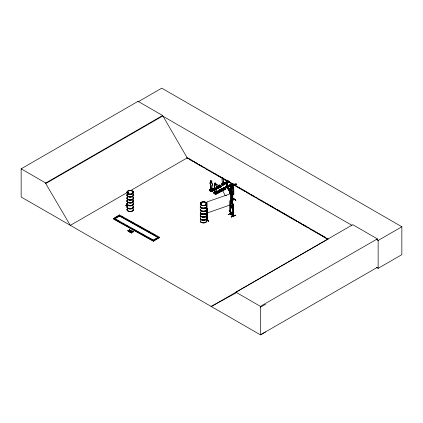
<?xml version="1.0" encoding="UTF-8"?>
<svg xmlns="http://www.w3.org/2000/svg" width="423" height="423" viewBox="0 0 423 423"><rect width="100%" height="100%" fill="white"/><g stroke="black" fill="none" stroke-linecap="round" stroke-linejoin="round"><path stroke-width="0.63" d="M210.702 189.99L210.321 184.333A1.708 0.941 62.2 0 1 210.559 182.287L210.638 180.743A0.851 0.471 62.2 0 1 211.209 180.41A0.851 0.471 62.2 0 1 211.786 181.472L211.706 183.016A1.708 0.941 62.2 0 1 211.944 185.359L211.706 190.583C208.354 189.673 212.388 189.774 210.268 189.694M211.786 181.472L211.786 182.974A1.708 0.941 62.2 0 1 212.023 185.322L211.786 190.546L210.199 189.488C209.644 191.598 211.717 190.9 210.469 189.652M215 192.518L214.71 192.47L214.519 186.955A1.708 0.941 62.2 0 1 214.757 184.914L214.757 183.408A0.851 0.471 62.2 0 1 215.333 183.074A0.851 0.471 62.2 0 1 215.91 184.137L215.91 185.644A1.708 0.941 62.2 0 1 216.148 187.986L215.91 193.211L214.662 192.687M214.757 183.408L214.836 183.365A0.851 0.471 62.2 0 1 215.413 183.032A0.851 0.471 62.2 0 1 215.989 184.095L215.989 185.602A1.708 0.941 62.2 0 1 216.227 187.944L215.989 193.168C212.23 191.476 216.597 192.195 214.503 192.439M223.08 184.491L223.238 181.007A1.137 0.629 62.2 0 0 223.08 179.442L223.133 178.411A0.571 0.312 62.2 0 0 222.747 177.702A0.571 0.312 62.2 0 0 222.366 177.924L222.313 178.955A1.137 0.629 62.2 0 0 222.154 180.32L222.313 184.005L223.518 184.777L223.429 184.238L222.736 184.988L221.763 184.375L221.673 183.931L222.366 183.566L222.424 184.793L222.429 183.852L222.704 183.92M223.133 184.46L223.238 181.007M227.278 187.114L227.437 183.63A1.137 0.629 62.2 0 0 227.278 182.064L227.331 181.033A0.571 0.312 62.2 0 0 226.95 180.325A0.571 0.312 62.2 0 0 226.564 180.547L226.511 181.583A1.137 0.629 62.2 0 0 226.353 182.942L226.522 186.67L227.717 187.405L227.717 186.918L226.934 187.23L226.934 187.616L233.549 184.09M227.331 187.088L227.437 183.63M232.142 186.903L231.852 187.458L230.868 187.029L230.757 189.218L231.148 189.441L232.846 187.812L231.867 187.378A4.082 2.575 -60.7 0 1 232.116 186.908A4.769 3.009 -60.7 0 1 236.357 184.079L236.758 184.185L236.468 184.798L236.119 184.708A4.082 2.575 -60.7 0 0 232.259 187.601L231.867 187.378M231.148 189.441L231.265 187.246L230.868 187.029M200.661 204.135L200.65 203.812M205.938 203.77L206.244 203.516M206.075 203.749L205.821 203.675M206.234 203.696L206.075 203.637M215.154 192.026L215.18 192.407L215.259 192.079M210.622 189.716L210.448 190.07L210.48 189.647M210.702 189.901L210.411 189.879L210.395 184.291A1.708 0.941 62.2 0 1 210.638 182.25L210.638 180.743M211.146 189.589L210.744 189.869M211.146 189.758L211.051 189.483L210.966 189.805M214.916 192.587C214.128 192.116 215.185 192.957 215.09 192.179M214.683 192.306L214.921 192.523L214.868 192.232M222.107 183.942L222.546 183.931M210.892 189.467L211.035 189.753M222.223 183.931L222.482 183.82M226.479 186.485C225.919 187.051 227.204 185.85 226.612 186.717M226.68 186.548C225.956 186.966 227.177 186.125 226.675 186.654M232.814 194.078L230.286 192.317L233.596 194.702L230.26 192.587L227.489 187.653L230.588 192.814L229.927 191.741M230.551 192.788L230.286 191.936L230.064 192.105M233.443 194.802L232.846 193.739L232.756 200.93L232.407 201.073L232.333 194.083L232.793 193.903M233.189 193.983C233.084 193.739 231.651 193.618 232.375 194.062M232.724 200.909L232.084 200.867L232.412 201.047L232.396 193.708M232.787 200.904L232.396 200.676M207.222 219.912L207.513 219.674M207.556 219.384L207.238 219.521M230.049 211.389L230.577 211.32L230.212 211.489M230.049 211.796L230.487 211.643L230.006 211.786M232.761 208.936L233.089 207.873L232.787 209.015L232.111 208.47L232.142 201.575L231.196 200.856M127.365 192.782L127.794 192.486M128.206 192.666L128.069 192.983M132.912 192.254L132.88 192.016M133.002 192.058L132.949 192.127M210.971 189.721L211.146 189.604M215.175 192.349L215.228 192.053M226.881 186.559L226.559 186.485L226.902 186.464M233.3 192.444L233.655 191.36M230.836 185.274L230.514 185.517L230.789 190.784L233.327 192.507L233.697 191.339M233.353 194.406L233.464 187.447L233.755 187.653L233.819 194.554L230.932 192.539M233.649 194.596L233.771 193.501L233.454 193.306L233.348 194.432M232.026 185.131L233.856 184.164M229.795 191.889L230.482 192.803M208.169 221.224L208.412 220.917L208.169 221.234L206.403 219.516M228.14 214.572L232.285 212.838M232.296 212.658L228.166 214.63M129.052 231.698L129.422 230.561L130.966 230.593L129.422 230.794L129.052 231.698L128.761 231.534L129.475 229.504L129.766 229.906L129.47 230.604L130.966 230.593M131.4 233.057L131.77 231.92L133.314 231.719L131.77 232.153L131.4 233.057L131.109 232.655L131.41 231.947L129.893 232.185L131.41 231.947M128.761 231.534L129.475 229.504M129.893 232.185L131.458 231.984L131.828 230.863L132.119 231.259L131.823 231.957L133.314 231.952M131.458 231.984L131.828 230.863M129.47 230.604L129.766 229.673M131.109 232.888L131.41 232.179M131.823 231.957L132.119 231.027M230.339 200.581L233.914 198.863L230.519 200.708M230.62 213.959L230.614 206.757M233.068 216.158L233.089 215.487M233.279 216.068L233.29 204.949L233.015 204.732L232.883 215.979M125.731 205.488L127.349 204.795M227.505 187.304L227.627 186.866M231.455 187.236L231.746 186.686A4.769 3.009 -60.7 0 1 235.96 183.857L236.758 184.185M233.306 193.385L233.628 193.623M233.311 194.384L233.819 194.554M127.386 192.708L127.635 192.92M128.116 192.751L127.72 192.645M128.275 192.951L127.698 192.481M133.039 192.169L132.658 192.248M230.16 213.837L233.142 216.164L233.131 204.193M230.646 213.594L230.165 213.388L230.445 213.626M231.492 192.994L231.148 193.158L231.852 193.2L231.852 200.169L231.466 200.338L231.17 200.158L231.185 193.1L231.46 192.973M232.105 200.893L232.121 193.834L232.507 193.734M231.201 200.116L231.201 193.147M231.804 200.153L231.793 193.158L231.513 193.332L231.545 200.328M228.801 190.398L229.747 191.54L232.285 193.263L229.705 191.577L227.304 187.786L228.875 190.376M227.41 187.717C229.229 186.617 235.347 198.181 230.524 189.975M228.182 188.182L227.537 187.246L230.672 189.864L230.255 189.784L233.163 194.638M229.229 188.954L229.98 189.61L230.969 191.799L228.959 189.98L227.886 188.187L228.24 188.235M229.403 192.994L230.292 192.153L230.805 192.507L229.959 193.433L229.403 192.994L229.959 193.433M229.446 193.078L230.292 192.153M229.916 193.348L230.805 192.507M207.54 219.41L207.032 219.41L207.101 219.796M207.603 219.368L207.54 219.817L207.466 208.534L207.069 208.676L207.143 219.939L207.069 201.898L230.44 193.723L230.44 202.257M201.3 204.087L201.411 203.812L200.893 203.828M206.054 203.474L206.244 203.627M213.927 193.353L213.8 192.375C216.164 190.07 214.63 195.6 214.926 192.513M231.238 200.84L231.238 202.21L230.54 201.602L230.17 201.866L230.186 213.864M230.218 201.903L230.54 201.602M128 192.814L128.354 192.809M226.009 182.329L226.062 182.752L226.522 182.725M230.72 185.353L230.741 184.967L230.207 185.031M209.501 190.599L209.602 189.747L210.643 189.203L210.818 190.995M209.792 190.773L210.041 190.942M214.879 190.017L211.437 191.82L209.602 190.477L209.945 190.784M218.797 185.48C223.841 188.489 216.227 184.988 219.749 185.195M228.42 180.88L221.61 184.497M210.992 191.355L214.884 189.372L210.992 191.355L211.341 191.661M228.864 181.7L222.614 185.063M222.662 185.158L229.657 181.541M219.838 184.936L221.478 186.284M213.811 193.2L215.529 194.194C215.143 195.019 216.317 191.228 216.565 193.644M222.995 188.108C228.029 191.513 220.357 186.945 224.164 187.96M224.238 187.997L224.486 188.166M225.856 187.093L232.936 183.645M225.956 187.215L233.015 183.751M226.104 187.246L225.871 186.559L226.569 186.194M224.883 188.97L215.053 194.062L215.318 194.231L225.528 188.811M233.062 184.322L226.712 187.68L231.011 185.665M226.802 187.627L227.024 187.77L226.934 187.23M226.961 187.849L231.021 185.729M225.343 188.695L225.771 188.79L224.037 187.558M113.338 218.585L119.466 214.921L159.508 237.245L159.508 237.594L153.38 241.258L113.338 218.934L113.338 218.585L153.38 240.909L159.508 237.245M115.082 217.887L114.03 218.522L114.03 218.173L154.072 240.497L154.072 240.846L152.354 239.889M116.14 217.258L117.192 216.629M158.102 237.261L153.353 240.095L153.353 240.444L154.411 239.815M155.463 239.185L156.521 238.556M214.715 192.502L214.784 192.513M265.559 331.923L260.441 334.836L21.15 197.002L21.15 168.825L138.062 101.33L162.638 115.516L187.215 157.879L327.931 239.117L211.014 306.617M21.15 168.825L45.726 183.016L162.638 115.516M70.578 225.221L70.297 225.38L45.726 183.54L162.638 116.039L351.931 225.327M70.297 225.38L127.18 192.539M130.612 190.556L187.215 157.879M211.289 306.458L235.865 292.996L235.865 292.182L352.777 224.682L377.353 238.873L377.353 240.164M235.865 292.182L260.441 306.374L377.353 238.873M376.433 239.471L378.146 240.46L401.85 226.77L401.85 254.657L378.146 268.341L376.428 267.352M377.353 267.336L260.441 334.836L260.441 306.374M260.441 307.183L265.559 304.269M207.529 219.807L207.164 219.918M201.332 204.14L201.211 203.648M125.562 205.604L127.371 204.637M223.08 179.442L223.133 178.411M214.757 184.914L214.836 183.365M214.519 186.955L214.598 186.913A1.708 0.941 62.2 0 1 214.836 184.872M209.602 189.747L210.776 189.287M210.331 189.964L210.818 189.774L210.294 189.441L210.294 190.662M217.062 186.395C222.207 188.965 214.445 186.543 218.104 185.845L219.833 187.082L218.104 185.845M221.763 183.989L222.456 183.624M211.733 189.361L214.715 187.78M216.423 186.881L219.838 185.078L221.7 186.421M226.511 181.583L226.564 180.547M211.78 189.398L214.731 187.87M216.407 186.95L219.838 185.152M225.343 182.382C228.764 184.206 223.571 182.271 226.035 182.117M211.431 189.832L214.852 188.029M216.518 187.114L219.976 185.327L219.838 185.078M211.5 189.874L214.926 188.087M216.19 187.389L220.172 185.29M223.318 183.598L228.489 180.864M211.542 189.911L214.498 188.383M216.174 187.463L219.59 185.665M221.752 184.587L226.316 182.186M228.156 181.261L221.805 184.613L221.673 183.931M211.733 190.027L214.62 188.542M216.285 187.627L219.743 185.84M222.487 184.761L222.075 184.571L222.075 183.756L223.429 184.624L223.429 184.238M221.969 184.729L225.972 182.625M227.648 181.716L228.817 181.123M227.278 182.064L227.331 181.033M209.734 189.832L209.734 190.413L211.193 191.339L211.193 190.757L212.235 190.207L212.367 191.022M222.736 184.602L223.518 184.296M211.193 190.757L212.367 190.292M226.353 182.942L226.591 186.654M223.18 184.761L228.875 181.763M220.669 186.252L215.979 188.732L220.684 186.347M222.9 185.311L229.668 181.604M227.442 182.895L229.721 181.694L227.468 182.91M211.119 191.608L214.54 189.8M215.672 189.208L221.562 186.025M214.741 189.763L211.193 191.645L211.331 190.842M215.746 189.245L221.573 186.162M211.236 191.682L214.757 189.858M215.788 189.282L221.684 186.416L215.973 189.398M213.8 192.375L214.974 191.91M219.299 190.054C224.444 192.624 216.676 190.202 220.335 189.504L222.064 190.741M221.266 189.023C226.405 191.593 218.643 189.166 222.302 188.473L224.031 189.71L222.302 188.473M225.871 186.559L226.654 186.247M215.619 194.427L225.908 189.039L224.037 187.706L216.053 191.979L224.053 187.796M219.579 190.339L216.164 192.137L219.622 190.355M220.716 189.737L223.561 188.235L220.753 189.758M226.686 187.389L226.686 186.575L226.448 186.712M229.541 185.01C232.973 186.723 227.791 185.105 230.234 184.645L231.386 185.47L230.234 184.645M232.005 185.147L230.852 184.322L231.545 183.952L232.698 184.682L231.545 183.952M232.01 183.709C235.431 185.533 230.239 183.598 232.703 183.439L225.776 187.098L227.109 187.939M215.704 192.497L223.804 188.214M215.021 193.618L214.403 193.332L214.403 192.116M215.852 192.513L223.82 188.309M225.93 187.199L232.925 183.582M215.931 192.65L223.899 188.452L215.963 192.671M227.024 187.283L227.717 186.918M215.529 193.464L216.565 192.92M226.865 187.78L230.852 185.681L230.572 185.438L230.752 190.71M232.698 184.682L232.005 185.047L230.852 184.322M215.053 194.062L224.867 188.88M232.164 185.131L233.871 184.227M221.023 191.148L222.064 190.599M222.99 190.112L224.031 189.562M224.724 189.197L225.766 188.653M227.098 187.939L230.535 186.136M232.211 185.221L233.951 184.333M215.392 194.273L225.771 188.79M215.545 194.284L225.755 188.864M232.629 185.078C229.969 183.682 233.396 184.735 232.597 186.014M232.592 186.474L233.337 186.929C234.691 189.113 231.318 184.439 230.635 185.385M233.327 192.507L230.815 190.757M233.327 187.511L233.755 187.653M230.498 200.476L233.908 198.858M230.477 200.645L233.866 199.037M234.273 199.117L230.318 200.994L231.296 201.919M230.498 201.353L234.458 199.471M235.775 200.312L232.502 198.027L235.748 200.296M230.339 202.606L230.498 214.059L230.339 207.196M233.29 204.949L232.872 204.795M231.175 216.793L235.325 215.064L235.484 215.423L231.339 217.158L231.196 216.83M235.347 215.275L231.201 217.01M232.142 201.575L232.597 206.382L232.105 207.085L231.196 206.345L230.704 204.854L230.704 202.294L231.196 202.231M231.185 202.691L232.127 203.489M233.163 204.203C232.317 201.856 233.803 207.27 233.136 207.973M230.17 205.541L230.477 207.154L231.196 207.719L231.164 200.788L232.185 201.554M230.53 207.127L232.782 208.999M128.095 192.803L127.751 192.851M128.169 192.946L127.397 192.735M132.928 192.174L132.589 192.28M226.088 182.292L225.982 182.715M226.522 182.651L226.062 182.673M207.164 208.761L207.561 208.624M230.001 211.812L230.049 200.645L230.44 200.502L230.535 201.856M230.049 200.645L230.535 200.592M231.873 212.943L229.192 210.194L231.91 212.891M230.165 211.886L230.556 211.764L230.535 206.91M207.069 213.049L230.44 204.88M201.174 204.14L201.121 203.653M207.603 219.468L207.407 219.283L207.603 219.775M226.088 182.371L226.543 182.339M230.635 185.306L230.26 185.3M207.407 219.69L207.466 208.534M129.47 230.371L130.966 230.361M127.545 230.598L129.11 230.398M127.545 230.831L129.057 230.821M131.823 231.725L133.314 231.719M201.189 204.018L200.92 204.013M201.189 204.108L200.719 203.849L201.015 204.002M129.893 231.957L131.458 231.751M232.983 215.455L233.327 215.682M226.183 182.35L226.543 182.419M230.382 184.978L230.799 185.089M235.722 200.365L232.497 197.853M127.873 192.46L128.169 192.655M231.265 187.246L231.852 187.458M232.259 187.601L232.846 187.812M200.941 204.135L200.782 203.891M232.502 200.666L232.55 194.347M233.633 194.617L233.591 193.586M127.693 192.951L127.408 192.809M230.413 213.361L230.308 213.731L233.327 216.084M121.755 216.544L122.897 217.184M126.329 219.098L127.476 219.733M128.618 220.372L129.761 221.012M130.908 221.647L132.05 222.287M133.197 222.926L134.34 223.561M135.482 224.201L138.913 226.115M140.061 226.749L141.203 227.389M142.35 228.029L143.492 228.663M144.634 229.303L145.782 229.943M146.924 230.577L150.355 232.491M152.074 233.448L153.216 234.088M154.358 234.723L155.505 235.362M119.344 216L158.244 237.689M115.172 219.156L118.604 221.07M122.612 223.302L123.754 223.941M127.186 225.856L128.333 226.495M131.764 228.404L132.907 229.044M134.049 229.684L135.196 230.318M136.338 230.958L139.77 232.872M140.917 233.512L144.349 235.421M145.491 236.06L146.638 236.7M147.78 237.335L151.212 239.249M236.071 184.576L236.468 184.798M401.85 226.77L161.771 88.164L138.062 101.848L138.062 101.33M188.061 158.049L189.779 159.043M190.921 159.698L192.063 160.359M193.211 161.02L194.924 162.014M196.071 162.675L197.784 163.664M198.926 164.325L200.074 164.986M201.216 165.647L202.934 166.636M204.076 167.297L205.218 167.957M206.937 168.946L208.079 169.607M209.226 170.268L210.368 170.929M212.087 171.918L213.229 172.579M214.371 173.24L216.09 174.234M217.232 174.895L221.24 177.205M222.382 177.866L226.384 180.177M229.816 182.16L231.534 183.148M234.966 185.131L236.679 186.12M237.826 186.781L241.829 189.092M242.971 189.753L246.979 192.063M248.121 192.724L249.84 193.718M250.982 194.379L252.124 195.035M253.271 195.696L254.984 196.69M256.132 197.351L257.274 198.012M258.992 199L260.134 199.661M261.277 200.322L262.995 201.311M264.137 201.972L265.284 202.633M266.998 203.622L268.14 204.283M269.287 204.944L273.29 207.254M274.432 207.915L275.579 208.576M277.292 209.57L281.3 211.881M282.442 212.542L288.735 216.174M289.877 216.835L293.885 219.146M295.027 219.807L296.745 220.795M297.887 221.456L299.029 222.117M300.177 222.778L301.89 223.767M303.037 224.428L307.04 226.739M308.182 227.4L309.9 228.394M311.042 229.055L312.185 229.715M313.332 230.371L315.045 231.365M316.193 232.026L317.335 232.687M319.053 233.676L320.195 234.337M321.337 234.998L323.056 235.986M324.198 236.647L325.345 237.308M327.058 238.297L328.206 238.958M186.649 157.784L188.362 158.773M189.504 159.434L193.507 161.745M194.649 162.406L203.796 167.682M204.938 168.343L211.801 172.304M212.943 172.965L222.091 178.247M223.233 178.903L227.236 181.213M228.378 181.874L231.809 183.857M234.093 185.174L245.525 191.778M246.667 192.439L255.815 197.715M256.957 198.376L263.82 202.337M264.962 202.998L297.543 221.811M298.686 222.472L299.833 223.127M300.975 223.788L307.833 227.748M308.975 228.409L315.838 232.37M316.98 233.031L320.983 235.341M322.125 236.002L327.841 239.302M129.475 229.737L129.766 229.906M131.828 231.095L132.119 231.259M128.761 231.302L129.052 231.466M131.109 232.655L131.4 232.824M226.511 195.659L226.242 195.664M227.347 181.33L228.499 182.154L227.347 181.425M227.035 181.938L227.801 182.519M222.487 183.957L222.133 183.725L222.133 184.539M226.273 187.199L226.337 186.353L226.686 186.575M226.273 186.384L227.627 187.252L228.198 188.277L227.442 187.759M226.934 187.616L225.961 187.003L225.961 186.612M221.673 184.417L222.916 185.311M216.571 187.156L217.866 188.119L216.571 187.299M220.769 189.927L221.631 190.472M215.963 187.976L216.825 188.669L215.963 188.119M231.561 188.838L232.571 189.525L232.56 186.955M230.329 192.243L230.847 192.592M227.489 187.653L227.786 187.854L227.368 187.775M230.255 189.784L230.551 189.99M231.941 192.534L233.454 193.591L231.296 192.248M231.212 193.168L231.397 200.317M232.476 197.842L235.939 200.264M230.361 201.036L231.947 202.146L231.36 201.216L231.36 201.676M230.165 201.332L231.08 202.02M232.153 202.95L232.787 203.526L230.482 201.623M231.196 205.25L232.105 205.985M206.17 218.818L208.412 220.917M206.149 219.003L208.412 221.15M232.729 193.961L232.449 194.067L232.481 201.062M224.391 188.008L224.037 187.706M214.715 192.423L214.598 186.913M232.56 186.495L233.099 187.32L233.11 189.89L232.576 190.625L231.566 189.938L231.021 188.468L231.011 185.903L231.55 185.808L231.55 184.343L231.555 185.718L230.821 185.216L230.435 185.496L230.456 189.879M230.672 189.864L233.596 194.702M230.382 189.663L233.475 194.823L232.973 194.099M229.71 191.064L230.672 192.666M201.501 203.828L201.11 204.251L200.608 203.944M232.053 192.534L232.248 193.306M232.01 192.571L232.206 193.253M230.493 189.166L230.831 190.762M230.556 207.101L230.26 201.882M233.681 187.669L233.692 191.392M233.639 187.69L233.681 194.617M233.464 187.447L233.491 193.697M232.587 185.1L232.555 186.035M230.879 188.14L230.884 190.017M230.572 185.438L230.593 190.44M230.678 191.582L230.683 192.581M378.146 240.46L378.146 268.341M233.015 208.671L233.015 215.889M231.608 193.612L231.608 199.952M230.138 200.729L230.096 211.902M228.959 181.816L227.807 181.181M222.826 184.661L222.826 185.142M222.366 183.566L222.366 184.053M216.433 192.835L216.433 193.411M215.392 193.38L215.392 193.961L213.932 193.041L213.932 192.46M214.493 192.068L214.493 193.285M212.235 190.207L212.235 190.789M158.815 238.006L158.815 237.657L118.773 215.333L118.773 215.682M153.38 240.909L153.38 241.258M119.466 214.921L119.466 215.27M45.726 183.016L45.726 183.54M215.915 184.322A20.315 5.525 70.6 0 1 225.253 195.712M206.064 205.097A3.194 1.845 0 0 1 204.156 207.957A3.194 1.845 0 0 1 200.301 205.848M206.101 208.338A3.241 1.872 0 0 1 204.166 211.241A3.241 1.872 0 0 1 200.259 209.099M206.101 208.497A3.241 1.872 0 0 1 204.166 211.4A3.241 1.872 0 0 1 200.259 209.258M206.101 205.419A3.241 1.872 0 0 1 204.166 208.322A3.241 1.872 0 0 1 200.259 206.181M206.101 205.261A3.241 1.872 0 0 1 204.166 208.164A3.241 1.872 0 0 1 200.259 206.022M206.636 206.509A3.194 1.845 0 0 1 203.326 208.518A3.194 1.845 0 0 1 200.301 206.361M206.064 205.615A3.194 1.845 0 0 1 206.45 206.038M206.059 208.174A3.188 1.84 0 0 1 204.15 211.035A3.188 1.84 0 0 1 200.312 208.925M206.625 209.586A3.188 1.84 0 0 1 203.326 211.595A3.188 1.84 0 0 1 200.312 209.438M206.059 208.692A3.188 1.84 0 0 1 206.445 209.115M206.054 211.103A3.183 1.835 0 0 1 204.552 213.885A3.183 1.835 0 0 1 200.285 212.33M206.054 211.273A3.183 1.835 0 0 1 204.15 214.123A3.183 1.835 0 0 1 200.317 212.018M206.07 211.167A3.199 1.851 0 0 1 204.156 214.033A3.199 1.851 0 0 1 200.296 211.918M206.064 213.869A3.194 1.845 0 0 1 204.156 216.729A3.194 1.845 0 0 1 200.301 214.62M206.101 217.11A3.241 1.872 0 0 1 204.166 220.013A3.241 1.872 0 0 1 200.259 217.871M206.101 217.269A3.241 1.872 0 0 1 204.166 220.172A3.241 1.872 0 0 1 200.259 218.03M206.101 214.191A3.241 1.872 0 0 1 204.166 217.094A3.241 1.872 0 0 1 200.259 214.953M206.101 214.033A3.241 1.872 0 0 1 204.166 216.936A3.241 1.872 0 0 1 200.259 214.794M206.604 212.774A3.199 1.851 0 0 1 202.908 214.281A3.199 1.851 0 0 1 200.296 212.145M206.07 211.394A3.199 1.851 0 0 1 206.641 212.293M206.059 214.387A3.188 1.84 0 0 1 204.15 217.242A3.188 1.84 0 0 1 200.312 215.133M206.059 216.946A3.188 1.84 0 0 1 204.15 219.807A3.188 1.84 0 0 1 200.312 217.697M206.625 218.358A3.188 1.84 0 0 1 203.326 220.367A3.188 1.84 0 0 1 200.312 218.21M206.059 217.464A3.188 1.84 0 0 1 206.445 217.887M206.054 219.865A3.183 1.835 0 0 1 204.552 222.646A3.183 1.835 0 0 1 200.285 221.092M206.054 220.045A3.183 1.835 0 0 1 204.15 222.895A3.183 1.835 0 0 1 200.317 220.79M206.07 219.928A3.199 1.851 0 0 1 204.156 222.799A3.199 1.851 0 0 1 200.296 220.679M234.205 184.803A4.082 2.575 -60.7 0 1 234.601 184.629M216.359 187.378A0.571 0.328 0 0 1 217.036 187.632A0.571 0.328 0 0 1 216.602 188.024A0.571 0.328 0 0 1 215.926 187.77M216.359 187.262A0.571 0.328 0 0 1 217.036 187.516A0.571 0.328 0 0 1 216.602 187.907A0.571 0.328 0 0 1 215.926 187.653M133.028 197.562A3.188 1.84 0 0 1 130.469 200.243A3.188 1.84 0 0 1 127.159 197.853M133.023 199.963A3.183 1.835 0 0 1 130.469 202.638A3.183 1.835 0 0 1 127.164 200.253M133.023 200.142A3.183 1.835 0 0 1 130.469 202.818A3.183 1.835 0 0 1 127.164 200.433M133.034 193.967A3.194 1.845 0 0 1 130.469 196.653A3.194 1.845 0 0 1 127.154 194.257M133.076 197.372A3.241 1.872 0 0 1 130.474 200.095A3.241 1.872 0 0 1 127.112 197.668M133.076 197.213A3.241 1.872 0 0 1 130.474 199.936A3.241 1.872 0 0 1 127.112 197.509M133.034 197.044A3.194 1.845 0 0 1 130.469 199.73A3.194 1.845 0 0 1 127.154 197.335M133.028 194.485A3.188 1.84 0 0 1 130.469 197.166A3.188 1.84 0 0 1 127.159 194.776M133.076 194.294A3.241 1.872 0 0 1 130.474 197.018A3.241 1.872 0 0 1 127.112 194.591M133.076 194.136A3.241 1.872 0 0 1 130.474 196.859A3.241 1.872 0 0 1 127.112 194.432M133.039 200.031A3.199 1.851 0 0 1 130.469 202.723A3.199 1.851 0 0 1 127.149 200.322M133.028 206.334A3.188 1.84 0 0 1 130.469 209.015A3.188 1.84 0 0 1 127.159 206.625M133.023 208.735A3.183 1.835 0 0 1 130.469 211.41A3.183 1.835 0 0 1 127.164 209.025M133.039 208.803A3.199 1.851 0 0 1 130.469 211.495A3.199 1.851 0 0 1 127.149 209.094M133.034 202.739A3.194 1.845 0 0 1 130.469 205.425A3.194 1.845 0 0 1 127.154 203.029M133.076 206.144A3.241 1.872 0 0 1 130.474 208.867A3.241 1.872 0 0 1 127.112 206.44M133.076 205.985A3.241 1.872 0 0 1 130.474 208.708A3.241 1.872 0 0 1 127.112 206.281M133.034 205.816A3.194 1.845 0 0 1 130.469 208.502A3.194 1.845 0 0 1 127.154 206.107M133.028 203.257A3.188 1.84 0 0 1 130.469 205.938A3.188 1.84 0 0 1 127.159 203.548M133.076 203.066A3.241 1.872 0 0 1 130.474 205.79A3.241 1.872 0 0 1 127.112 203.357M133.076 202.908A3.241 1.872 0 0 1 130.474 205.631A3.241 1.872 0 0 1 127.112 203.204M133.023 200.428A3.183 1.835 0 0 1 130.469 203.103A3.183 1.835 0 0 1 127.164 200.719M133.039 200.264A3.199 1.851 0 0 1 130.469 202.955A3.199 1.851 0 0 1 127.149 200.555M133.023 208.914A3.183 1.835 0 0 1 130.469 211.59A3.183 1.835 0 0 1 127.164 209.205M229.668 190.26C229.996 191.365 228.758 190.339 229.308 189.89L227.986 188.362L229.393 189.821L229.44 189.335L229.789 189.562L229.763 190.202L231.154 191.825L229.668 190.26M119.492 215.735L114.744 218.569L114.744 218.918L119.492 216.084L119.492 215.735M230.646 213.71L232.983 215.571L230.646 213.71M228.589 188.002L227.944 187.558L228.785 188.32L228.589 188.002M229.44 189.24L228.431 188.558L229.499 190.345L230.509 191.032L229.44 189.24M232.375 185.226L231.725 184.788L231.725 185.242L232.375 185.686L232.375 185.226M201.417 204.991A3.183 1.835 0 0 0 206.588 203.897A3.183 1.835 0 0 0 202.353 201.856A3.183 1.835 0 0 0 201.417 204.991M201.417 205.25A3.183 1.835 0 0 0 206.588 204.15A3.183 1.835 0 0 0 202.353 202.115A3.183 1.835 0 0 0 201.417 205.25M201.401 205.107A3.199 1.851 0 0 0 206.604 204.002A3.199 1.851 0 0 0 202.347 201.956A3.199 1.851 0 0 0 201.401 205.107M203.738 214.45A3.183 1.835 0 0 0 206.62 212.452A3.183 1.835 0 0 1 203.738 214.44A3.183 1.835 0 0 1 200.285 212.774A3.183 1.835 0 0 0 203.738 214.45M206.44 211.986A3.183 1.835 0 0 0 206.054 211.558A3.183 1.835 0 0 1 206.44 211.976M220.372 190.604A0.571 0.328 0 0 0 221.25 190.339A0.571 0.328 0 0 0 220.42 190.033A0.571 0.328 0 0 0 220.372 190.604M220.372 190.487A0.571 0.328 0 0 0 221.25 190.223A0.571 0.328 0 0 0 220.42 189.916A0.571 0.328 0 0 0 220.372 190.487M128.47 193.803A3.199 1.851 0 0 0 133.393 192.328A3.199 1.851 0 0 0 128.724 190.604A3.199 1.851 0 0 0 128.47 193.803M128.481 194.051A3.183 1.835 0 0 0 133.377 192.587A3.183 1.835 0 0 0 128.735 190.873A3.183 1.835 0 0 0 128.481 194.051M128.47 193.903A3.199 1.851 0 0 0 133.393 192.428A3.199 1.851 0 0 0 128.724 190.704A3.199 1.851 0 0 0 128.47 193.903"/></g></svg>
